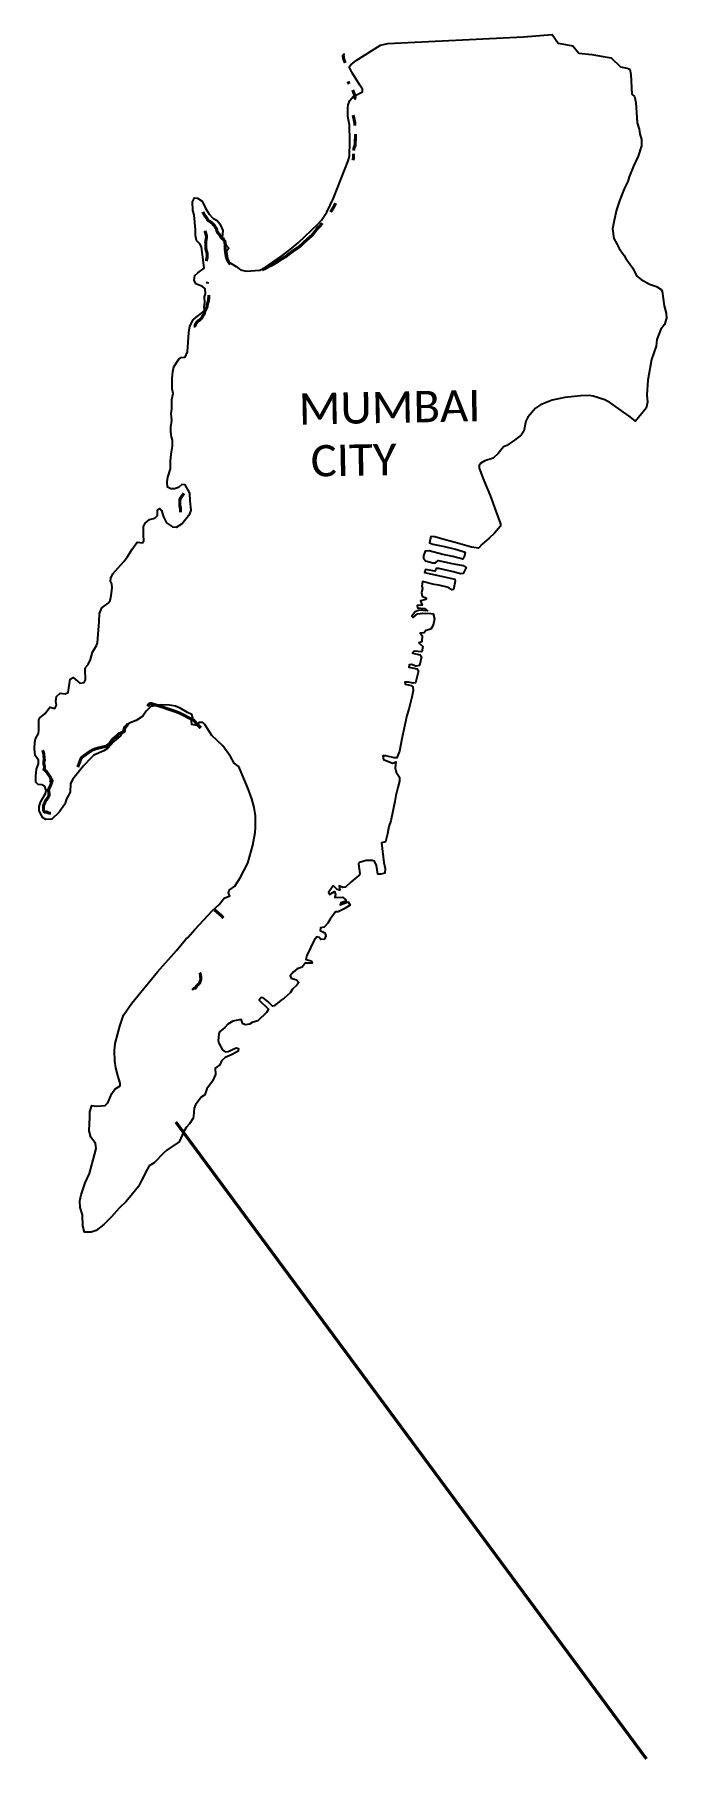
# Model space of a CAD drawing. Header units: metres. Extents: x 267365 to 277461, y 2080416 to 2107986.
import ezdxf

# ---------------------------------------------------------------- set-up
doc = ezdxf.new("R2010")
doc.units = ezdxf.units.M
for name, color, linetype in [('UNPROTECTED', 130, 'Continuous'), ('UNPROTECTED DUE TO CREEK', 150, 'Continuous'), ('VILLAGE BOUNDRY', 3, 'Continuous'), ('VILLAGE NAME', 5, 'Continuous')]:
    doc.layers.add(name, color=color, linetype=linetype)
doc.styles.get("Standard").update_dxf_attribs({"font": 'arial.ttf'})

msp = doc.modelspace()

# ---------------------------------------------------------------- linework, layer by layer
at = {"layer": 'UNPROTECTED', "const_width": 50, "flags": 128}
for points in [[(272373, 2107237), (272380, 2107220), (272394, 2107197)], [(272448, 2107100), (272482, 2107012), (272486, 2106985), (272481, 2106963), (272478, 2106958), (272472, 2106951)], [(272455, 2106700), (272472, 2106623), (272482, 2106575), (272481, 2106529)], [(272493, 2106397), (272494, 2106389), (272492, 2106329), (272488, 2106268), (272485, 2106209), (272471, 2106183), (272464, 2106142), (272463, 2106134)], [(272461, 2106085), (272461, 2106070), (272461, 2106008), (272453, 2105987), (272450, 2105978)], [(272177, 2105292), (272147, 2105233), (272103, 2105164), (272095, 2105150)], [(270496, 2104317), (270485, 2104326), (270453, 2104373), (270440, 2104404), (270431, 2104424), (270426, 2104454), (270419, 2104497), (270414, 2104537), (270411, 2104570), (270409, 2104596), (270412, 2104618), (270408, 2104648), (270410, 2104654), (270407, 2104675), (270405, 2104685), (270389, 2104703), (270381, 2104723), (270361, 2104730), (270335, 2104760), (270323, 2104788), (270309, 2104805), (270293, 2104821), (270280, 2104846), (270272, 2104881), (270254, 2104908), (270237, 2104937), (270227, 2104946), (270217, 2104956), (270202, 2104974), (270169, 2104998), (270134, 2105019), (270117, 2105054), (270099, 2105079), (270086, 2105092), (270064, 2105135), (270058, 2105142), (270053, 2105153)], [(271961, 2104975), (271930, 2104933), (271886, 2104891), (271800, 2104780), (271722, 2104713), (271628, 2104626), (271599, 2104599), (271501, 2104532), (271424, 2104476), (271391, 2104448), (271306, 2104397), (271243, 2104355), (271164, 2104308), (271109, 2104283), (271060, 2104254), (271002, 2104228)], [(270089, 2104853), (270093, 2104833), (270098, 2104814), (270106, 2104796), (270110, 2104776), (270112, 2104745), (270104, 2104699), (270100, 2104664), (270101, 2104644), (270101, 2104617), (270102, 2104575), (270108, 2104538), (270122, 2104494), (270124, 2104458), (270121, 2104416), (270112, 2104387), (270111, 2104366)], [(270129, 2104036), (270128, 2104005)], [(270150, 2103828), (270150, 2103824), (270149, 2103791), (270145, 2103748), (270142, 2103727), (270134, 2103705), (270128, 2103686), (270122, 2103648), (270121, 2103635), (270119, 2103628), (270117, 2103624), (270111, 2103617), (270107, 2103612), (270103, 2103601), (270101, 2103594), (270100, 2103588), (270099, 2103586), (270096, 2103583), (270093, 2103581), (270091, 2103577), (270089, 2103573), (270084, 2103557), (270081, 2103545), (270077, 2103528), (270074, 2103520), (270065, 2103507), (270057, 2103499), (270049, 2103486), (270044, 2103474), (270039, 2103463), (270032, 2103453), (270023, 2103443), (270016, 2103437), (270008, 2103429), (270001, 2103422), (269995, 2103418), (269989, 2103415), (269981, 2103413), (269974, 2103408), (269955, 2103386), (269945, 2103372), (269940, 2103362), (269937, 2103350), (269934, 2103343), (269930, 2103337), (269924, 2103332), (269919, 2103329), (269916, 2103329), (269913, 2103330), (269910, 2103330)], [(269754, 2100658), (269736, 2100635), (269701, 2100585), (269690, 2100564), (269685, 2100522), (269687, 2100465), (269698, 2100409), (269697, 2100370), (269697, 2100352)], [(268055, 2096284), (268087, 2096366), (268101, 2096407), (268118, 2096437), (268222, 2096513), (268288, 2096556), (268341, 2096577), (268395, 2096591), (268509, 2096617), (268562, 2096655), (268604, 2096719), (268629, 2096744), (268660, 2096766), (268713, 2096816), (268791, 2096848), (268802, 2096862), (268806, 2096909), (268843, 2096953), (268856, 2096978)], [(267494, 2096555), (267511, 2096507), (267523, 2096390), (267514, 2096372), (267512, 2096346), (267523, 2096297), (267525, 2096278), (267517, 2096246), (267550, 2096220), (267623, 2096116), (267627, 2096103), (267626, 2096087), (267636, 2096083), (267628, 2096061), (267643, 2096056), (267620, 2095988), (267596, 2095944), (267589, 2095918), (267596, 2095868), (267596, 2095829), (267566, 2095774), (267549, 2095756), (267511, 2095677), (267507, 2095641), (267510, 2095592), (267522, 2095571), (267535, 2095564), (267562, 2095567), (267583, 2095554), (267606, 2095548), (267628, 2095549)], [(270237, 2094001), (270247, 2093995), (270260, 2093988), (270363, 2093899), (270376, 2093880), (270382, 2093874)], [(270001, 2092999), (270004, 2092995), (270015, 2092973), (270018, 2092958), (270020, 2092934), (270021, 2092892), (270004, 2092839), (269999, 2092833), (269955, 2092787), (269937, 2092757), (269921, 2092749), (269917, 2092750), (269913, 2092746), (269902, 2092735), (269908, 2092724)]]:
    msp.add_lwpolyline(points, dxfattribs=at)
at = {"layer": 'UNPROTECTED', "flags": 128}
msp.add_lwpolyline([(269170, 2097255, 50, 50, 0), (269183, 2097273, 50, 50, 0), (269200, 2097292, 50, 50, 0), (269212, 2097299, 50, 50, 0), (269229, 2097299, 50, 50, 0), (269402, 2097246, 50, 50, 0), (269493, 2097215, 50, 50, 0), (269581, 2097186, 50, 50, 0), (269662, 2097156, 50, 50, 0), (269696, 2097141, 50, 50, 0), (269736, 2097121, 50, 50, 0), (269885, 2097043, 50, 50, 0), (269908, 2097034, 50, 50, 0), (269928, 2097010, 50, 50, 0), (269974, 2096957, 50, 50, 0), (270023, 2096908, 0, 0, 0)], format="xyseb", dxfattribs=at)
at = {"layer": 'UNPROTECTED DUE TO CREEK', "const_width": 50, "flags": 128}
for points in [[(272329, 2107532), (272302, 2107603), (272297, 2107649), (272298, 2107669), (272290, 2107677)], [(269622, 2090615), (277141, 2080441)]]:
    msp.add_lwpolyline(points, dxfattribs=at)
at = {"layer": 'VILLAGE BOUNDRY', "flags": 128}
msp.add_lwpolyline([(276060, 2107690), (276271, 2107669)], dxfattribs=at)
at = {"layer": 'VILLAGE BOUNDRY', "color": 3}
for points in [[(276619, 2104726, 0), (276669, 2104643, 0), (276703, 2104568, 0), (276787, 2104459, 0), (276814, 2104410, 0), (276921, 2104255, 0), (276983, 2104131, 0), (277055, 2104071, 0), (277188, 2104000, 0), (277302, 2103960, 0), (277374, 2103915, 0), (277393, 2103885, 0), (277425, 2103650, 0), (277457, 2103533, 0), (277461, 2103454, 0), (277428, 2103356, 0), (277372, 2103279, 0), (277309, 2103112, 0), (277294, 2103010, 0), (277224, 2102794, 0), (277163, 2102465, 0), (277149, 2102230, 0), (277158, 2102111, 0), (277137, 2102018, 0), (276964, 2101811, 0), (276882, 2101881, 0), (276772, 2101956, 0), (276573, 2102100, 0), (276476, 2102151, 0), (276290, 2102210, 0), (276227, 2102218, 0), (276086, 2102217, 0), (275837, 2102186, 0), (275633, 2102146, 0), (275450, 2102071, 0), (275370, 2102016, 0), (275248, 2101874, 0), (275215, 2101809, 0), (275180, 2101652, 0), (275140, 2101589, 0), (275033, 2101505, 0), (274908, 2101419, 0), (274859, 2101400, 0), (274770, 2101292, 0), (274692, 2101220, 0), (274560, 2101178, 0), (274496, 2101140, 0), (274469, 2101101, 0), (274469, 2101061, 0), (274541, 2100864, 0), (274646, 2100625, 0), (274733, 2100373, 0), (274811, 2100169, 0), (274811, 2100133, 0), (274713, 2100023, 0), (274626, 2099939, 0), (274517, 2099844, 0), (274457, 2099783, 0), (274345, 2099796, 0), (274087, 2099872, 0), (273923, 2099913, 0), (273761, 2099961, 0), (273694, 2099967, 0), (273676, 2099869, 0), (273730, 2099844, 0), (273917, 2099806, 0), (274112, 2099758, 0), (274245, 2099716, 0), (274228, 2099640, 0), (274208, 2099606, 0), (274046, 2099647, 0), (273886, 2099678, 0), (273668, 2099739, 0), (273606, 2099734, 0), (273579, 2099659, 0), (273580, 2099624, 0), (273611, 2099577, 0), (273726, 2099549, 0), (273773, 2099549, 0), (273815, 2099583, 0), (273943, 2099559, 0), (274033, 2099535, 0), (274211, 2099503, 0), (274260, 2099470, 0), (274212, 2099375, 0), (274178, 2099371, 0), (274034, 2099410, 0), (273823, 2099457, 0), (273783, 2099457, 0), (273759, 2099414, 0), (273610, 2099442, 0), (273593, 2099395, 0), (274080, 2099285, 0), (274085, 2099256, 0), (274059, 2099119, 0), (274030, 2099114, 0), (273980, 2099152, 0), (273825, 2099191, 0), (273749, 2099201, 0), (273565, 2099247, 0), (273550, 2099177, 0), (273561, 2099135, 0), (273548, 2099070, 0), (273560, 2099016, 0), (273625, 2098981, 0), (273614, 2098960, 0), (273529, 2098942, 0), (273559, 2098870, 0), (273478, 2098867, 0), (273481, 2098831, 0), (273593, 2098817, 0), (273642, 2098783, 0), (273508, 2098791, 0), (273448, 2098764, 0), (273394, 2098694, 0), (273415, 2098676, 0), (273481, 2098731, 0), (273569, 2098742, 0), (273699, 2098739, 0), (273735, 2098730, 0), (273753, 2098654, 0), (273736, 2098553, 0), (273696, 2098486, 0), (273614, 2098467, 0), (273589, 2098431, 0), (273524, 2098426, 0), (273556, 2098388, 0), (273552, 2098283, 0), (273503, 2098267, 0), (273569, 2098209, 0), (273554, 2098126, 0), (273432, 2098136, 0), (273401, 2098104, 0), (273525, 2098076, 0), (273545, 2098047, 0), (273515, 2097908, 0), (273455, 2097896, 0), (273389, 2097921, 0), (273349, 2097918, 0), (273347, 2097878, 0), (273480, 2097854, 0), (273502, 2097821, 0), (273452, 2097630, 0), (273416, 2097625, 0), (273342, 2097642, 0), (273282, 2097642, 0), (273284, 2097608, 0), (273383, 2097589, 0), (273410, 2097569, 0), (273413, 2097506, 0), (273393, 2097403, 0), (273346, 2097212, 0), (273315, 2097108, 0), (273231, 2096736, 0), (273194, 2096540, 0), (273152, 2096430, 0), (273110, 2096432, 0), (272979, 2096465, 0), (272928, 2096462, 0), (272942, 2096404, 0), (273084, 2096349, 0), (273139, 2096370, 0), (273127, 2096275, 0), (273145, 2096206, 0), (273197, 2096123, 0), (273198, 2096061, 0), (273167, 2095959, 0), (273137, 2095831, 0), (273122, 2095735, 0), (273055, 2095427, 0), (273027, 2095337, 0), (273003, 2095218, 0), (272970, 2095093, 0), (272910, 2095072, 0), (272944, 2094761, 0), (272969, 2094662, 0), (272961, 2094590, 0), (272898, 2094572, 0), (272851, 2094576, 0), (272828, 2094715, 0), (272798, 2094784, 0), (272760, 2094795, 0), (272661, 2094790, 0), (272558, 2094758, 0), (272543, 2094737, 0), (272562, 2094580, 0), (272551, 2094556, 0), (272422, 2094449, 0), (272333, 2094368, 0), (272292, 2094359, 0), (272234, 2094387, 0), (272241, 2094318, 0), (272198, 2094331, 0), (272149, 2094382, 0), (272129, 2094384, 0), (272060, 2094280, 0), (272078, 2094249, 0), (272158, 2094295, 0), (272174, 2094248, 0), (272161, 2094201, 0), (272285, 2094208, 0), (272339, 2094164, 0), (272337, 2094144, 0), (272261, 2094118, 0), (272248, 2094082, 0), (272377, 2094131, 0), (272409, 2094079, 0), (272313, 2094018, 0), (272215, 2093972, 0), (272172, 2093970, 0), (272088, 2093857, 0), (272053, 2093794, 0), (271990, 2093726, 0), (271932, 2093717, 0), (271930, 2093676, 0), (272002, 2093639, 0), (272018, 2093587, 0), (271996, 2093536, 0), (271938, 2093533, 0), (271915, 2093564, 0), (271875, 2093573, 0), (271835, 2093519, 0), (271714, 2093273, 0), (271701, 2093211, 0), (271782, 2093189, 0), (271802, 2093155, 0), (271690, 2093152, 0), (271643, 2093087, 0), (271561, 2093061, 0), (271496, 2093009, 0), (271447, 2092948, 0), (271465, 2092913, 0), (271551, 2092884, 0), (271587, 2092846, 0), (271556, 2092801, 0), (271487, 2092736, 0), (271447, 2092677, 0), (271354, 2092591, 0), (271305, 2092562, 0), (271191, 2092471, 0), (271169, 2092464, 0), (271092, 2092540, 0), (271017, 2092600, 0), (270986, 2092604, 0), (270955, 2092559, 0), (271102, 2092417, 0), (271071, 2092367, 0), (270933, 2092229, 0), (270841, 2092206, 0), (270801, 2092176, 0), (270738, 2092165, 0), (270693, 2092182, 0), (270668, 2092254, 0), (270534, 2092226, 0), (270456, 2092178, 0), (270407, 2092124, 0), (270318, 2092054, 0), (270307, 2092020, 0), (270299, 2091915, 0), (270310, 2091874, 0), (270367, 2091767, 0), (270410, 2091736, 0), (270457, 2091741, 0), (270589, 2091798, 0), (270625, 2091790, 0), (270616, 2091749, 0), (270522, 2091692, 0), (270411, 2091644, 0), (270353, 2091594, 0), (270324, 2091527, 0), (270253, 2091473, 0), (270258, 2091374, 0), (270207, 2091266, 0), (270117, 2091144, 0), (270086, 2091050, 0), (270026, 2091011, 0), (269939, 2090887, 0), (269913, 2090835, 0), (269907, 2090710, 0), (269898, 2090676, 0), (269841, 2090588, 0), (269790, 2090530, 0), (269752, 2090462, 0), (269677, 2090298, 0), (269479, 2090164, 0), (269432, 2090123, 0), (269279, 2089961, 0), (269196, 2089917, 0), (269167, 2089856, 0), (269072, 2089683, 0), (269028, 2089586, 0), (268933, 2089467, 0), (268828, 2089347, 0), (268719, 2089241, 0), (268595, 2089099, 0), (268473, 2088979, 0), (268352, 2088881, 0), (268272, 2088854, 0), (268162, 2088855, 0), (268135, 2088957, 0), (268131, 2089134, 0), (268094, 2089251, 0), (268091, 2089358, 0), (268111, 2089450, 0), (268172, 2089646, 0), (268245, 2089790, 0), (268321, 2090093, 0), (268351, 2090192, 0), (268339, 2090273, 0), (268267, 2090371, 0), (268237, 2090474, 0), (268251, 2090694, 0), (268250, 2090777, 0), (268283, 2090878, 0), (268353, 2090869, 0), (268496, 2090877, 0), (268536, 2090920, 0), (268600, 2091071, 0), (268646, 2091139, 0), (268731, 2091195, 0), (268733, 2091236, 0), (268694, 2091359, 0), (268664, 2091480, 0), (268647, 2091587, 0), (268641, 2091760, 0), (268652, 2091870, 0), (268728, 2092146, 0), (268787, 2092321, 0), (268918, 2092513, 0), (269329, 2093012, 0), (269635, 2093357, 0), (269782, 2093538, 0), (269815, 2093563, 0), (269924, 2093689, 0), (270206, 2093992, 0), (270315, 2094092, 0), (270395, 2094193, 0), (270485, 2094228, 0), (270462, 2094272, 0), (270475, 2094320, 0), (270566, 2094383, 0), (270651, 2094518, 0), (270772, 2094748, 0), (270853, 2095036, 0), (270891, 2095238, 0), (270895, 2095316, 0), (270894, 2095505, 0), (270875, 2095637, 0), (270835, 2095780, 0), (270776, 2095936, 0), (270641, 2096265, 0), (270618, 2096301, 0), (270557, 2096349, 0), (270496, 2096454, 0), (270374, 2096626, 0), (270200, 2096788, 0), (270088, 2096964, 0), (270052, 2096996, 0), (270003, 2096997, 0), (269934, 2096952, 0), (269880, 2096967, 0), (269873, 2097030, 0), (269895, 2097071, 0), (269879, 2097122, 0), (269807, 2097155, 0), (269692, 2097228, 0), (269615, 2097259, 0), (269521, 2097276, 0), (269375, 2097277, 0), (269221, 2097251, 0), (269147, 2097179, 0), (269094, 2097098, 0), (268989, 2097030, 0), (268875, 2096986, 0), (268795, 2096925, 0), (268775, 2096857, 0), (268740, 2096785, 0), (268631, 2096695, 0), (268533, 2096584, 0), (268471, 2096543, 0), (268314, 2096473, 0), (268259, 2096421, 0), (268150, 2096303, 0), (267979, 2096091, 0), (267941, 2096021, 0), (267936, 2095884, 0), (267874, 2095778, 0), (267847, 2095693, 0), (267761, 2095564, 0), (267643, 2095454, 0), (267547, 2095448, 0), (267493, 2095479, 0), (267438, 2095591, 0), (267437, 2095654, 0), (267466, 2095733, 0), (267541, 2095863, 0), (267550, 2095913, 0), (267531, 2095973, 0), (267482, 2095999, 0), (267423, 2096008, 0), (267387, 2096041, 0), (267386, 2096142, 0), (267397, 2096250, 0), (267430, 2096338, 0), (267427, 2096396, 0), (267377, 2096472, 0), (267365, 2096582, 0), (267369, 2096676, 0), (267382, 2096736, 0), (267428, 2096822, 0), (267434, 2096874, 0), (267435, 2097037, 0), (267449, 2097069, 0), (267533, 2097143, 0), (267609, 2097243, 0), (267689, 2097223, 0), (267718, 2097275, 0), (267706, 2097340, 0), (267715, 2097414, 0), (267777, 2097466, 0), (267856, 2097453, 0), (267903, 2097478, 0), (267935, 2097687, 0), (267981, 2097714, 0), (268088, 2097626, 0), (268157, 2097637, 0), (268177, 2097680, 0), (268175, 2097848, 0), (268182, 2097877, 0), (268222, 2097925, 0), (268257, 2098001, 0), (268292, 2098120, 0), (268356, 2098229, 0), (268372, 2098269, 0), (268398, 2098608, 0), (268401, 2098740, 0), (268443, 2098828, 0), (268544, 2098905, 0), (268572, 2098946, 0), (268592, 2099027, 0), (268605, 2099148, 0), (268599, 2099213, 0), (268579, 2099253, 0), (268585, 2099300, 0), (268618, 2099370, 0), (268792, 2099569, 0), (268845, 2099636, 0), (268927, 2099765, 0), (269007, 2099877, 0), (269088, 2099867, 0), (269112, 2099896, 0), (269104, 2099990, 0), (269106, 2100127, 0), (269134, 2100183, 0), (269203, 2100238, 0), (269286, 2100259, 0), (269331, 2100304, 0), (269330, 2100389, 0), (269368, 2100414, 0), (269393, 2100383, 0), (269425, 2100284, 0), (269471, 2100186, 0), (269568, 2100122, 0), (269635, 2100118, 0), (269717, 2100168, 0), (269846, 2100330, 0), (269868, 2100389, 0), (269853, 2100537, 0), (269848, 2100660, 0), (269773, 2100792, 0), (269717, 2100798, 0), (269663, 2100753, 0), (269603, 2100728, 0), (269542, 2100729, 0), (269491, 2100754, 0), (269486, 2100839, 0), (269494, 2100915, 0), (269535, 2101048, 0), (269537, 2101171, 0), (269547, 2101281, 0), (269571, 2101409, 0), (269570, 2101508, 0), (269552, 2101559, 0), (269542, 2101642, 0), (269544, 2101714, 0), (269561, 2101819, 0), (269549, 2101931, 0), (269559, 2102005, 0), (269558, 2102158, 0), (269582, 2102252, 0), (269566, 2102324, 0), (269564, 2102492, 0), (269575, 2102606, 0), (269592, 2102680, 0), (269672, 2102802, 0), (269707, 2102825, 0), (269772, 2102834, 0), (269807, 2102920, 0), (269830, 2103227, 0), (269845, 2103326, 0), (269902, 2103430, 0), (269940, 2103468, 0), (270056, 2103550, 0), (270082, 2103586, 0), (270073, 2103635, 0), (270088, 2103707, 0), (270083, 2103797, 0), (270094, 2103846, 0), (270091, 2103922, 0), (270048, 2103960, 0), (269942, 2104004, 0), (269915, 2104060, 0), (269926, 2104136, 0), (269972, 2104181, 0), (270075, 2104254, 0), (270051, 2104473, 0), (270034, 2104590, 0), (270009, 2104635, 0), (269952, 2104697, 0), (269936, 2104775, 0), (269935, 2104869, 0), (269918, 2105105, 0), (269895, 2105176, 0), (269887, 2105315, 0), (269920, 2105376, 0), (269970, 2105372, 0), (270042, 2105323, 0), (270096, 2105214, 0), (270153, 2105118, 0), (270212, 2105053, 0), (270284, 2105016, 0), (270323, 2104962, 0), (270375, 2104855, 0), (270365, 2104743, 0), (270401, 2104698, 0), (270424, 2104627, 0), (270469, 2104575, 0), (270431, 2104519, 0), (270446, 2104407, 0), (270480, 2104345, 0), (270584, 2104283, 0), (270658, 2104229, 0), (270748, 2104208, 0), (270963, 2104223, 0), (271057, 2104269, 0), (271318, 2104450, 0), (271449, 2104552, 0), (271576, 2104661, 0), (271890, 2104959, 0), (271950, 2105020, 0), (272034, 2105151, 0), (272144, 2105371, 0), (272377, 2105970, 0), (272397, 2106044, 0), (272402, 2106277, 0), (272397, 2106542, 0), (272372, 2106678, 0), (272371, 2106808, 0), (272377, 2106864, 0), (272403, 2106934, 0), (272454, 2106995, 0), (272606, 2107070, 0), (272604, 2107111, 0), (272560, 2107175, 0), (272442, 2107376, 0), (272392, 2107470, 0), (272421, 2107501, 0), (272501, 2107571, 0), (272892, 2107814, 0), (273008, 2107845, 0), (275175, 2107951, 0), (275637, 2107986, 0), (275732, 2107849, 0), (275964, 2107807, 0), (276060, 2107690, 0)], [(276271, 2107669, 0), (276448, 2107633, 0), (276577, 2107615, 0), (276726, 2107469, 0), (276835, 2107451, 0), (276873, 2107432, 0), (276889, 2107349, 0), (276907, 2107031, 0), (276952, 2106994, 0), (276972, 2106903, 0), (276985, 2106658, 0), (276994, 2106578, 0), (277025, 2106476, 0), (277033, 2106401, 0), (277060, 2106310, 0), (277061, 2106208, 0), (277009, 2106041, 0), (276935, 2105882, 0), (276864, 2105715, 0), (276846, 2105639, 0), (276783, 2105521, 0), (276712, 2105332, 0), (276664, 2105184, 0), (276624, 2105017, 0), (276599, 2104884, 0), (276619, 2104726, 0)]]:
    msp.add_polyline3d(points, dxfattribs=at)

# ---------------------------------------------------------------- texts
at = {"layer": 'VILLAGE NAME', "insert": (271581, 2102254), "char_height": 500, "attachment_point": 1, "rotation": 1.1028}
msp.add_mtext_dynamic_manual_height_columns('{\\fCalibri|b0|i0|c0|p34;MUMBAI  CITY}', width=1716.74, gutter_width=10178, heights=[0], dxfattribs=at)

doc.saveas('drawing.dxf')
